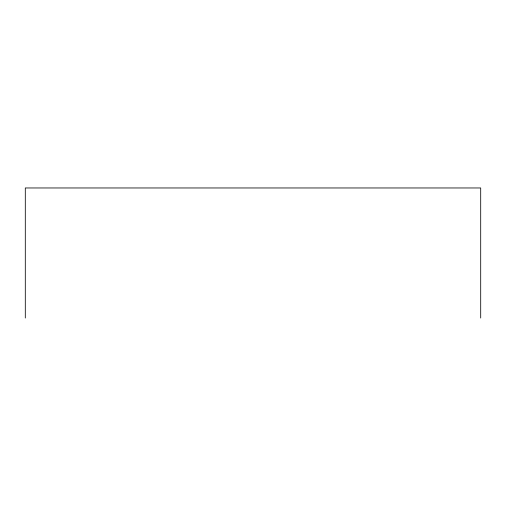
<?xml version="1.0" encoding="UTF-8"?>
<svg xmlns="http://www.w3.org/2000/svg" width="506" height="506" viewBox="0 0 506 506"><rect width="100%" height="100%" fill="white"/><g stroke="black" fill="none" stroke-linecap="round" stroke-linejoin="round"><path stroke-width="0.76" d="M480.7 318.034L480.7 187.966L25.3 187.966L25.3 318.034"/></g></svg>
